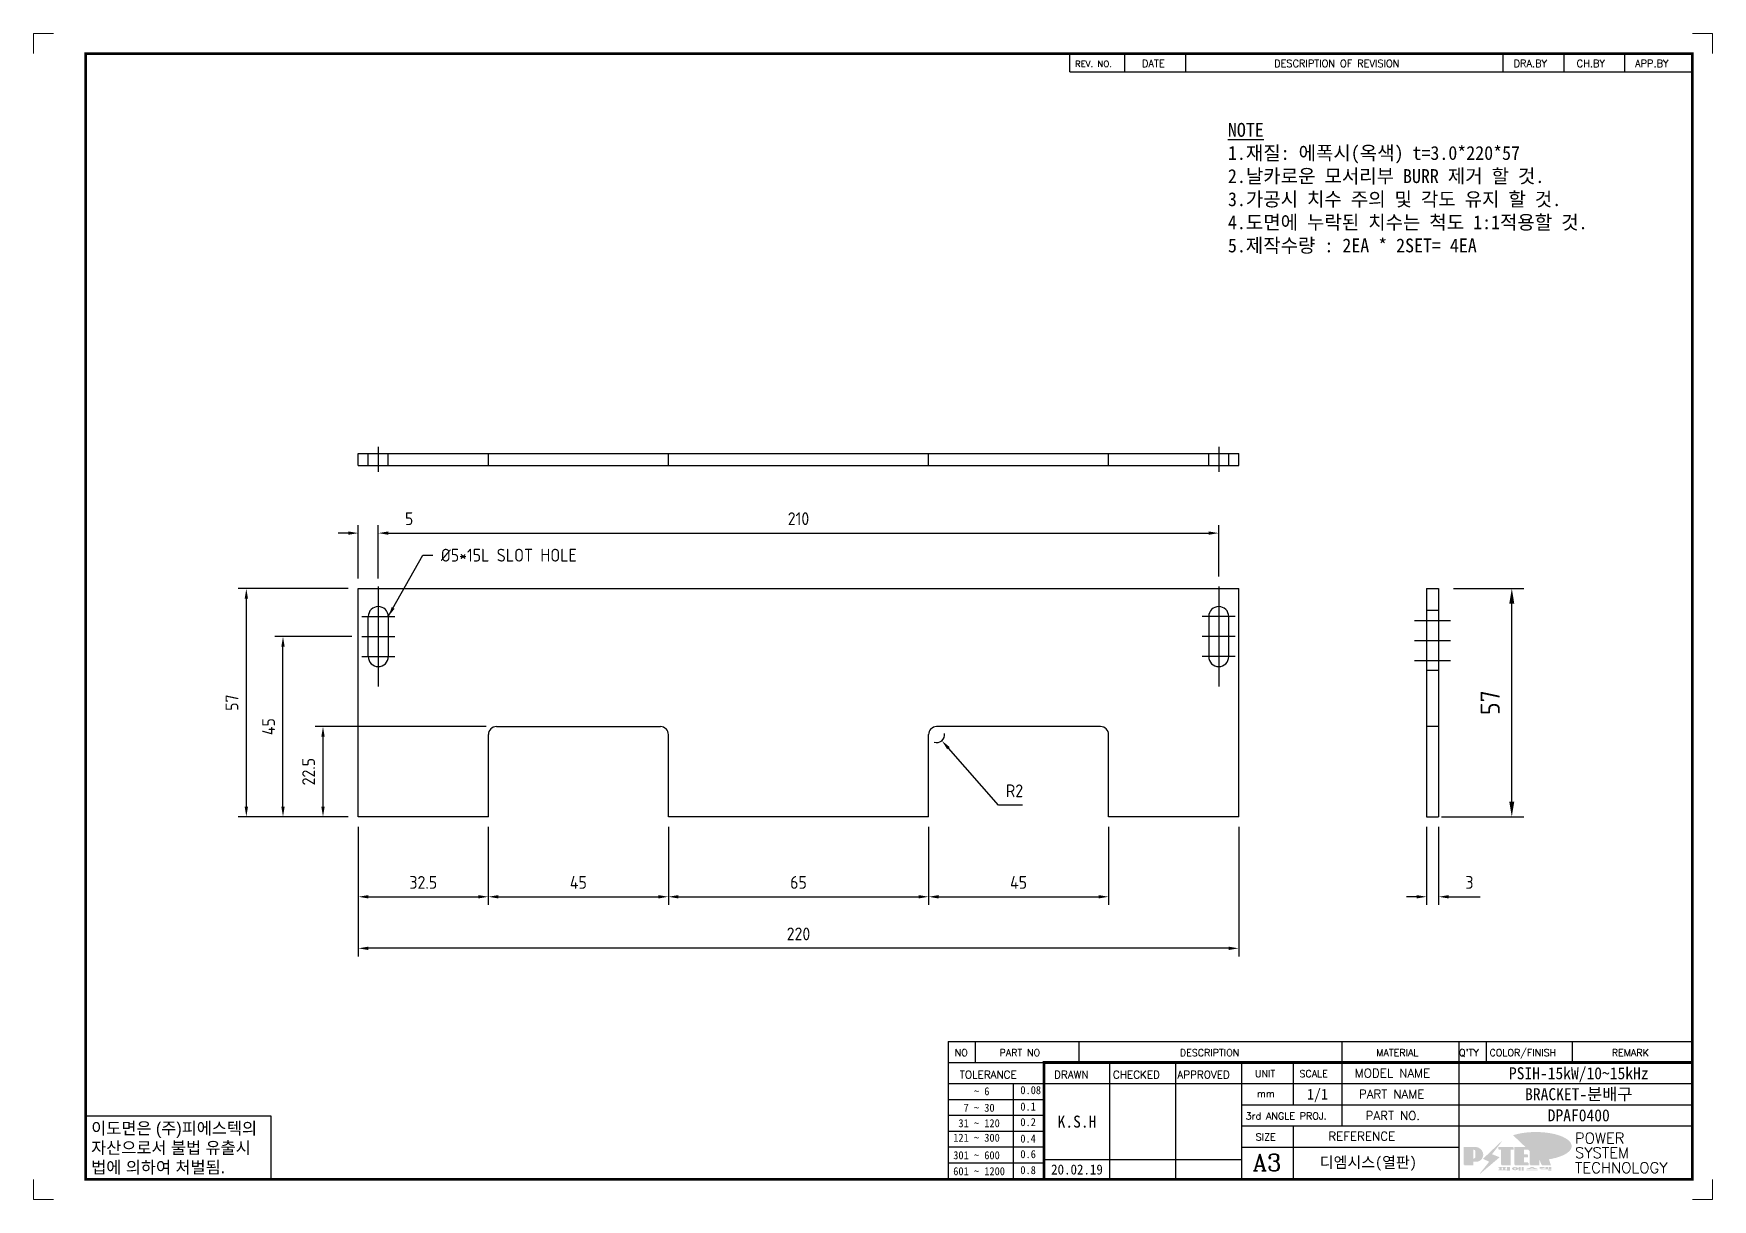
# Model space of a CAD drawing. Header units: millimetres. Extents: x 24815 to 37207, y -9299 to 5469.
# Drawn here: x 32524.7 to 32944.2, y -1538.2 to -1246.9 of the extents above; entities that cross this region are included whole.
import ezdxf
from ezdxf.enums import TextEntityAlignment as Align

# ---------------------------------------------------------------- set-up
doc = ezdxf.new("R2010")
doc.units = ezdxf.units.MM
for name, pattern in [('CENTER', [50.8, 31.75, -6.35, 6.35, -6.35]), ('HIDDEN', [9.525, 6.35, -3.175]), ('HIDDEN2', [4.7625, 3.175, -1.5875])]:
    doc.linetypes.add(name, pattern=pattern)
for name, color, linetype in [('CENTER', 1, 'CENTER'), ('FORMAT-1', 7, 'Continuous'), ('H', 2, 'HIDDEN'), ('HIDDEN', 2, 'HIDDEN'), ('line', 3, 'Continuous')]:
    doc.layers.add(name, color=color, linetype=linetype)
doc.styles.add('h1', font='')
doc.styles.add('HAN', font='')
doc.styles.add('RC', font='ROMANC.SHX')
doc.styles.add('ROMANT', font='romant')
doc.styles.get("Standard").update_dxf_attribs({"font": 'ISOCP.SHX', "bigfont": 'WHGTXT.SHX'})
doc.styles.get('h1').set_extended_font_data('New Gulim')
doc.styles.get('HAN').set_extended_font_data('GulimChe')
doc.dimstyles.new('PS-1', dxfattribs={"dimtxt": 3.2, "dimasz": 2.5, "dimexe": 2, "dimexo": 2.5, "dimgap": 2, "dimtad": 1, "dimtoh": 1, "dimrnd": 0.05, "dimzin": 12, "dimdsep": 46, "dimtxsty": 'Standard', "dimcen": 0, "dimclrt": 2, "dimazin": 3, "dimtfac": 1, "dimtofl": 0, "dimtmove": 0, "dimatfit": 3, "dimfxl": 0, "dimtolj": 1, "dimtzin": 0, "dimarcsym": 0})
doc.dimstyles.new('PS-1.5', dxfattribs={"dimscale": 1.5, "dimtxt": 3.2, "dimasz": 2.5, "dimexe": 2, "dimexo": 2.5, "dimgap": 2, "dimtad": 1, "dimtoh": 1, "dimrnd": 0.05, "dimzin": 12, "dimdsep": 46, "dimtxsty": 'Standard', "dimcen": 0, "dimclrt": 2, "dimazin": 3, "dimtfac": 1, "dimtofl": 0, "dimtmove": 0, "dimatfit": 3, "dimfxl": 0, "dimtolj": 1, "dimtzin": 0, "dimarcsym": 0})

# ---------------------------------------------------------------- blocks, each defined once
blk = doc.blocks.new('A$C19447B5D')
at = {"color": 4}
for p, q in [((-215, 12, -0.03), (5, 12, -0.03)), ((-215, -45, -0.03), (-215, 12, -0.03)), ((5, -45, -0.03), (5, 12, -0.03)), ((-212.5, -5, -0.03), (-212.5, 5, -0.03)), ((-207.5, 5, -0.03), (-207.5, -5, -0.03)), ((-2.5, 5, -0.03), (-2.5, -5, -0.03)), ((2.5, -5, -0.03), (2.5, 5, -0.03)), ((-182.5, -45), (-182.5, -24.5)), ((-180.5, -22.5), (-139.5, -22.5)), ((-137.5, -45), (-137.5, -24.5)), ((-72.5, -45), (-72.5, -24.5)), ((-29.5, -22.5), (-70.5, -22.5)), ((-27.5, -45), (-27.5, -24.5)), ((-182.5, -45), (-215, -45)), ((-72.5, -45), (-137.5, -45)), ((5, -45), (-27.5, -45))]:
    blk.add_line(p, q, dxfattribs=at)
for centre, radius, start, end in [((-210, 5, -0.03), 2.5, 0, 180), ((0, 5, -0.03), 2.5, 0, 180), ((-210, -5, -0.03), 2.5, 180, 0), ((0, -5, -0.03), 2.5, 180, 0), ((-180.5, -24.5), 2, 90, 180), ((-139.5, -24.5), 2, 0, 90), ((-70.5, -24.5), 2, 90, 180), ((-29.5, -24.5), 2, 0, 90)]:
    blk.add_arc(centre, radius, start, end, dxfattribs=at)
at = {"layer": 'CENTER', "linetype": 'CENTER', "ltscale": 3}
for p, q in [((-210, 12.5, -0.03), (-210, -12.5, -0.03)), ((0, 12.5, -0.03), (0, -12.5, -0.03)), ((-214.1, 5, -0.03), (-205.9, 5, -0.03)), ((4.1, 5, -0.03), (-4.1, 5, -0.03)), ((-214.1, 0, -0.03), (-205.9, 0, -0.03)), ((4.1, 0, -0.03), (-4.1, 0, -0.03)), ((-214.1, -5, -0.03), (-205.9, -5, -0.03)), ((4.1, -5, -0.03), (-4.1, -5, -0.03))]:
    blk.add_line(p, q, dxfattribs=at)
blk = doc.blocks.new('t3')
for p, q in [((0, 15.88), (46.25, 15.88)), ((0, 15.88), (0, 0)), ((46.25, 15.88), (46.25, 0)), ((0, 0), (46.25, 0))]:
    blk.add_line(p, q)
at = {"color": 1, "style": 'h1'}
for s, p in [('이도면은 (주)피에스텍의', (1.4, 11.29)), ('자산으로서 불법 유출시', (1.4, 6.41)), ('법에 의하여 처벌됨.', (1.4, 1.52))]:
    blk.add_text(s, height=3, dxfattribs=at).set_placement(p)
blk = doc.blocks.new('new LOGO')
at = {"layer": 'line'}
h = blk.add_hatch(color=1, dxfattribs=at)
h.paths.add_polyline_path([(41.5, 16.4), (54.3, 16.4, 1), (54.3, 82.9), (0, 82.9), (0, -0.1), (41.5, -0.1)])
h.paths.add_polyline_path([(41.5, 27.9), (41.5, 71.9), (43.6, 71.9, -0.414214), (54.6, 60.9), (54.6, 38.9, -0.414214), (43.6, 27.9)], flags=16)
h.paths.add_polyline_path([(214.7, 71.9), (227.5, 71.9), (227.5, 82.9), (159.7, 82.9), (159.7, 71.9), (172.5, 71.9), (172.5, -0.1), (214.7, -0.1)])
h.paths.add_polyline_path([(276, 37.4), (294.8, 37.4), (294.8, 49.1), (276, 49.1), (276, 71.9), (294.8, 71.9), (294.8, 82.9), (234.5, 82.9), (234.5, -0.1), (297, -0.1), (297, 10.9), (276, 10.9)])
h.paths.add_polyline_path([(347.2, 35.2), (359.7, -0.1), (400.5, -0.1), (379.6, 66.8), (399.7, 82.9), (380.6, 82.9), (347.2, 61.6), (347.2, 82.9), (305.5, 82.9), (305.5, -0.1), (347.2, -0.1)])
h = blk.add_hatch(color=250, dxfattribs=at)
h.paths.add_polyline_path([(44.5, 69.4), (46.6, 69.4, -0.129793), (52, 68, 0.221832), (43.6, 71.9), (41.5, 71.9), (41.5, 27.9), (43.6, 27.9, 0.02048), (44.5, 28)], flags=17)
h.paths.add_polyline_path([(44.5, 13.9), (57.3, 13.9, 0.72362), (77.1, 73.9, -0.679777), (54.3, 16.4), (41.5, 16.4), (41.5, -0.1), (3, -0.1), (3, -2.6), (44.5, -2.6)])
h.paths.add_polyline_path([(117.9, 14.2), (71.5, -44.4), (77.1, -39.6), (120.8, 15.6), (92, 28.9), (173.3, 106), (177.5, 111.4), (89.1, 27.6)])
h.paths.add_polyline_path([(162.7, 71.9), (162.7, 69.4), (172.5, 69.4), (172.5, 71.9)], flags=17)
h.paths.add_polyline_path([(217.7, 69.4), (230.5, 69.4), (230.5, 80.4), (227.5, 80.4), (227.5, 71.9), (214.7, 71.9), (214.7, -0.1), (175.5, -0.1), (175.5, -2.6), (217.7, -2.6)])
h.paths.add_polyline_path([(297.8, 46.6), (294.8, 46.6), (294.8, 37.4), (276, 37.4), (276, 10.9), (279, 10.9), (279, 34.9), (297.8, 34.9)])
h.paths.add_polyline_path([(300, 8.4), (297, 8.4), (297, -0.1), (237.5, -0.1), (237.5, -2.6), (300, -2.6)])
h.paths.add_polyline_path([(297.8, 80.4), (294.8, 80.4), (294.8, 71.9), (276, 71.9), (276, 49.1), (279, 49.1), (279, 69.4), (297.8, 69.4)])
h.paths.add_polyline_path([(350.2, 80.4), (347.2, 80.4), (347.2, 61.6), (350.2, 63.5)])
h.paths.add_polyline_path([(350.2, 26.7), (347.2, 35.2), (347.2, -0.1), (308.5, -0.1), (308.5, -2.6), (350.2, -2.6)])
h.paths.add_polyline_path([(402.7, 80.4), (396.5, 80.4), (379.6, 66.8), (400.5, -0.1), (361.8, -0.1), (362.7, -2.6), (403.5, -2.6), (382.6, 64.3)])
blk.add_hatch(color=5, dxfattribs=at).paths.add_polyline_path([(166.3, 35), (131, 49), (180.4, 112.7), (92, 28.9), (120.8, 15.6), (74.4, -43)])
h = blk.add_hatch(color=253, dxfattribs=at)
edge = h.paths.add_edge_path()
edge.add_ellipse((333.9, 86.4), major_axis=(-165.9, 0), ratio=0.39426, start_angle=111.51268, end_angle=334.46902)
edge.add_ellipse((314.1, 81.2), major_axis=(-153.7, 0), ratio=0.40699, start_angle=121.30662, end_angle=327.74369, ccw=False)
edge.add_line((394, 27.8), (394.7, 25.6))
h = blk.add_hatch(color=250, dxfattribs=at)
edge = h.paths.add_edge_path()
edge.add_ellipse((237.8, -17.6), major_axis=(-14.3, 0), ratio=0.526336, start_angle=192.2456, end_angle=269.07481)
edge.add_line((238.1, -10.1), (237.6, -10.1))
edge.add_ellipse((237.8, -17.6), major_axis=(-14.3, 0), ratio=0.526336, start_angle=270.92519, end_angle=449.07481)
edge.add_line((237.6, -25.1), (238.1, -25.1))
edge.add_ellipse((237.8, -17.6), major_axis=(-14.3, 0), ratio=0.526336, start_angle=450.92519, end_angle=527.7544)
edge.add_line((251.7, -19.2), (254.1, -19.2))
edge.add_line((254.1, -19.2), (254.1, -27.1))
edge.add_line((254.1, -27.1), (263.1, -27.1))
edge.add_line((263.1, -27.1), (263.1, -10.1))
edge.add_line((263.1, -10.1), (254.1, -10.1))
edge.add_line((254.1, -10.1), (254.1, -16))
edge.add_line((254.1, -16), (251.7, -16))
h.paths.add_polyline_path([(241, -16.4), (241, -18.7, -1), (234.4, -18.7), (234.4, -16.4, -1)], flags=16)
h.paths.add_polyline_path([(278.2, -10.1), (268.1, -10.1), (268.1, -27.1), (278.2, -27.1)])
h.paths.add_polyline_path([(310.3, -10.1), (310.3, -11.1, -0.157169), (289.3, -17.5), (294, -19.9, 0.128407), (316.3, -15.9, 0.128407), (338.6, -19.9), (343.3, -17.5, -0.157169), (322.2, -11.1), (322.2, -10.1)])
h.paths.add_polyline_path([(342.1, -25.1), (342.1, -22.3), (290.4, -22.3), (290.4, -25.1)])
h.paths.add_polyline_path([(352, -10.1), (352, -16.2, 0.414214), (354, -18.2), (378.7, -18.2), (378.7, -19.6), (390.2, -19.6), (390.2, -10.1), (378.7, -10.1), (378.7, -13.6), (374.7, -13.6), (374.7, -15.1), (378.7, -15.1), (378.7, -16.2), (364.7, -16.2), (364.7, -15.1), (371.2, -15.1), (371.2, -13.6), (364.7, -13.6), (364.7, -12.6), (374.7, -12.6), (374.7, -10.1)])
h.paths.add_polyline_path([(393.8, -10.1), (393.8, -19.6), (405, -19.6), (405, -10.1)])
h.paths.add_polyline_path([(405, -27.1), (405, -20.9), (356.8, -20.9), (356.8, -23), (391.8, -23), (391.8, -27.1)])
h.paths.add_polyline_path([(200.4, -10.1), (200.4, -22.3), (193.2, -22.3), (193.2, -12.6), (196.6, -12.6), (196.6, -10.1), (161, -10.1), (161, -12.6), (164.5, -12.6), (164.5, -22.3), (161, -22.3), (161, -25.1), (200.4, -25.1), (200.4, -27.1), (213.9, -27.1), (213.9, -10.1)])
h.paths.add_polyline_path([(182, -12.6), (175.6, -12.6), (175.6, -22.3), (182, -22.3)], flags=17)
blk = doc.blocks.new('format-3')
at = {"color": 3, "lineweight": 9}
for p, q in [((0, 286.3), (0, 291.3)), ((5, 291.3), (0, 291.3)), ((414.5, 291.3), (419.5, 291.3)), ((419.5, 286.3), (419.5, 291.3)), ((0, 5), (0, 0)), ((419.5, 5), (419.5, 0)), ((5, 0), (0, 0)), ((414.5, 0), (419.5, 0))]:
    blk.add_line(p, q, dxfattribs=at)
at = {"color": 180}
for p, q in [((258.97, 281.75), (258.97, 286.3)), ((272.71, 281.75), (272.71, 286.3)), ((287.94, 281.75), (287.94, 286.3)), ((367.22, 281.75), (367.22, 286.3)), ((382.45, 281.75), (382.45, 286.3)), ((397.61, 281.75), (397.61, 286.3)), ((258.97, 281.75), (414.5, 281.75)), ((228.5, 39.49), (228.5, 5)), ((228.5, 39.49), (414.5, 39.49)), ((235.29, 39.49), (235.29, 34.21)), ((261.24, 34.21), (261.24, 39.49)), ((326.9, 39.49), (326.9, 34.21)), ((356.11, 39.49), (356.11, 34.21)), ((362.93, 39.49), (362.93, 34.21)), ((384.48, 39.49), (384.48, 34.21)), ((228.5, 34.21), (252.48, 34.21)), ((268.96, 5), (268.96, 34.21)), ((285.45, 5), (285.45, 34.21)), ((301.94, 5), (301.94, 34.21)), ((314.72, 34.21), (314.72, 23.65)), ((326.9, 34.21), (326.9, 18.37)), ((356.11, 34.21), (356.11, 5)), ((228.5, 28.93), (252.48, 28.93)), ((244.89, 5.23), (244.89, 28.93)), ((252.48, 28.93), (414.5, 28.93)), ((228.5, 24.98), (252.48, 24.98)), ((228.5, 21.03), (252.48, 21.03)), ((301.94, 23.65), (414.5, 23.65)), ((228.5, 17.08), (252.48, 17.08)), ((301.94, 18.37), (414.5, 18.37)), ((314.72, 18.37), (314.72, 5)), ((228.5, 13.13), (252.48, 13.13)), ((301.94, 13.09), (356.11, 13.09)), ((228.5, 9.18), (252.48, 9.18)), ((252.48, 9.95), (301.94, 9.95))]:
    blk.add_line(p, q, dxfattribs=at)
at = {"const_width": 0.7}
blk.add_lwpolyline([(252.48, 5), (252.48, 34.21), (414.5, 34.21)], dxfattribs=at)
at = {"layer": 'FORMAT-1', "const_width": 0.7}
blk.add_lwpolyline([(13, 5), (13, 286.3), (414.5, 286.3), (414.5, 5)], close=True, dxfattribs=at)
blk.add_blockref('t3', (13, 5))
at = {"xscale": 0.05400000000000027, "yscale": 0.05400000000000027, "zscale": 0.05400000000000027}
blk.add_blockref('new LOGO', (357.35, 8.65), dxfattribs=at)
at = {"color": 2}
for s, height, style, p in [('REV. NO.', 1.56, 'RC', (260.23, 282.95)), ('DATE', 1.788, 'RC', (276.95, 282.94)), ('DESCRIPTION OF REVISION', 1.7875, 'RC', (309.98, 282.94)), ('DRA.BY', 1.788, 'RC', (369.83, 282.94)), ('CH.BY', 1.788, 'RC', (385.59, 282.94)), ('APP.BY', 1.788, 'RC', (400.18, 282.94)), ('COLOR/FINISH', 1.7424, 'RC', (363.8, 35.83)), ('NO', 1.742, 'RC', (230.16, 35.83)), ('PART NO', 1.742, 'RC', (241.36, 35.83)), ('DESCRIPTION', 1.7424, 'RC', (286.43, 35.83)), ('MATERIAL', 1.742, 'RC', (335.52, 35.83)), ("Q'TY", 1.742, 'RC', (356.17, 35.83)), ('REMARK', 1.742, 'RC', (394.37, 35.83)), (' TOLERANCE', 1.9, 'RC', (230.11, 30.22)), ('DRAWN', 1.9, 'RC', (255, 30.22)), ('CHECKED', 1.9, 'RC', (269.71, 30.22)), ('APPROVED', 1.9, 'RC', (285.8, 30.22)), ('UNIT', 1.742, 'RC', (305.19, 30.55)), ('SCALE', 1.742, 'RC', (316.32, 30.55)), ('MODEL NAME', 2.178, 'RC', (330.12, 30.46)), ('    ~ 6', 2, 'HAN', (229.8, 26.03)), ('0.08', 2, 'HAN', (246.57, 26.31)), ('mm', 1.742, 'RC', (305.67, 25.56)), ('PART NAME', 2.178, 'RC', (331.17, 25.24)), ('  7 ~ 30', 2, 'HAN', (229.8, 21.91)), ('0.1', 2, 'HAN', (246.57, 22.2)), ('3rd ANGLE PROJ.', 1.7424, 'RC', (302.87, 19.97)), ('PART NO.', 2.178, 'RC', (332.84, 19.85)), (' 31 ~ 120', 2, 'HAN', (229.8, 18.04)), ('0.2', 2, 'HAN', (246.57, 18.32)), ('REFERENCE', 2.178, 'RC', (323.52, 14.69)), ('121 ~ 300', 2, 'HAN', (229.8, 14.42)), ('0.4', 2, 'HAN', (246.57, 14.2)), ('SIZE', 1.742, 'RC', (305.39, 14.71)), ('301 ~ 600', 2, 'HAN', (229.8, 10.04)), ('0.6', 2, 'HAN', (246.57, 10.32)), ('601 ~ 1200', 2, 'HAN', (229.8, 6.05)), ('0.8', 2, 'HAN', (246.57, 6.33))]:
    blk.add_text(s, height=height, dxfattribs=dict(at, style=style)).set_placement(p)
at = {"style": 'ROMANT'}
for s, p in [('POWER', (385.15, 13.96)), ('SYSTEM', (385.15, 10.31)), ('TECHNOLOGY', (385.15, 6.56))]:
    blk.add_text(s, height=2.7, dxfattribs=at).set_placement(p)
at = {"color": 2, "lineweight": 25, "style": 'RC'}
blk.add_text('A3', height=4.182, dxfattribs=at).set_placement((304.61, 7.14))
at = {"style": 'HAN'}
for tag, height, p in [('MODEL-NAME', 3, (386.1, 31.53)), ('SCALE', 2.7, (320.81, 26.29)), ('PART-NAME', 3, (386.1, 26.29)), ('CH-BY', 3, (277.21, 19.44)), ('PART-NO', 3, (386.1, 21.01)), ('DRA-BY', 3, (260.72, 19.44)), ('APP-BY', 3, (293.7, 19.44)), ('DRA-DATE', 2.5, (260.72, 7.47)), ('CH-DATE', 2.5, (277.21, 7.47)), ('APP-DATE', 2.5, (293.7, 7.47)), ('관련업체', 3, (333.52, 9.26))]:
    blk.add_attdef(tag, text='', height=height, dxfattribs=at).set_placement(p, align=Align.MIDDLE_CENTER)
blk = doc.blocks.new('*D533')
at = {"color": 0, "lineweight": -2}
for p, q in [((32879.52, -1385.54), (32897.06, -1385.54)), ((32894.06, -1438.79), (32894.06, -1389.29)), ((32876.52, -1442.54), (32897.06, -1442.54))]:
    blk.add_line(p, q, dxfattribs=at)
at = {"color": 0}
for points in [[(32893.43, -1389.29), (32894.68, -1389.29), (32894.06, -1385.54)], [(32893.43, -1438.79), (32894.68, -1438.79), (32894.06, -1442.54)]]:
    blk.add_solid(points, dxfattribs=at)
at = {"layer": 'Defpoints', "color": 0}
for p in [(32875.77, -1385.54, -0.03), (32894.06, -1385.54), (32872.77, -1442.54, -0.05)]:
    blk.add_point(p, dxfattribs=at)
at = {"color": 2, "insert": (32888.66, -1414.04), "char_height": 4.8, "attachment_point": 5, "rotation": 90}
blk.add_mtext('\\A1;57', dxfattribs=at)
blk = doc.blocks.new('*D534')
at = {"color": 0, "lineweight": -2}
for p, q in [((32605.82, -1445.04), (32605.82, -1464.55)), ((32638.32, -1445.04), (32638.32, -1464.55)), ((32608.32, -1462.55), (32635.82, -1462.55))]:
    blk.add_line(p, q, dxfattribs=at)
at = {"color": 0}
for points in [[(32608.32, -1462.13), (32608.32, -1462.97), (32605.82, -1462.55)], [(32635.82, -1462.13), (32635.82, -1462.97), (32638.32, -1462.55)]]:
    blk.add_solid(points, dxfattribs=at)
at = {"layer": 'Defpoints', "color": 0}
for p in [(32605.82, -1442.54), (32638.32, -1442.54), (32638.32, -1462.55)]:
    blk.add_point(p, dxfattribs=at)
at = {"color": 2, "insert": (32622.07, -1458.95), "char_height": 3.2, "attachment_point": 5}
blk.add_mtext('\\A1;32.5', dxfattribs=at)
blk = doc.blocks.new('*D535')
at = {"color": 0, "lineweight": -2}
for p, q in [((32638.32, -1445.04), (32638.32, -1464.55)), ((32683.32, -1445.04), (32683.32, -1464.55)), ((32640.82, -1462.55), (32680.82, -1462.55))]:
    blk.add_line(p, q, dxfattribs=at)
at = {"color": 0}
for points in [[(32640.82, -1462.13), (32640.82, -1462.97), (32638.32, -1462.55)], [(32680.82, -1462.13), (32680.82, -1462.97), (32683.32, -1462.55)]]:
    blk.add_solid(points, dxfattribs=at)
at = {"layer": 'Defpoints', "color": 0}
for p in [(32638.32, -1442.54), (32683.32, -1442.54), (32683.32, -1462.55)]:
    blk.add_point(p, dxfattribs=at)
at = {"color": 2, "insert": (32660.82, -1458.95), "char_height": 3.2, "attachment_point": 5}
blk.add_mtext('\\A1;45', dxfattribs=at)
blk = doc.blocks.new('*D536')
at = {"color": 0, "lineweight": -2}
for p, q in [((32683.32, -1445.04), (32683.32, -1464.55)), ((32748.32, -1445.04), (32748.32, -1464.55)), ((32685.82, -1462.55), (32745.82, -1462.55))]:
    blk.add_line(p, q, dxfattribs=at)
at = {"color": 0}
for points in [[(32685.82, -1462.13), (32685.82, -1462.97), (32683.32, -1462.55)], [(32745.82, -1462.13), (32745.82, -1462.97), (32748.32, -1462.55)]]:
    blk.add_solid(points, dxfattribs=at)
at = {"layer": 'Defpoints', "color": 0}
for p in [(32683.32, -1442.54), (32748.32, -1442.54), (32748.32, -1462.55)]:
    blk.add_point(p, dxfattribs=at)
at = {"color": 2, "insert": (32715.82, -1458.95), "char_height": 3.2, "attachment_point": 5}
blk.add_mtext('\\A1;65', dxfattribs=at)
blk = doc.blocks.new('*D537')
at = {"color": 0, "lineweight": -2}
for p, q in [((32748.32, -1445.04), (32748.32, -1464.55)), ((32793.32, -1445.04), (32793.32, -1464.55)), ((32750.82, -1462.55), (32790.82, -1462.55))]:
    blk.add_line(p, q, dxfattribs=at)
at = {"color": 0}
for points in [[(32750.82, -1462.13), (32750.82, -1462.97), (32748.32, -1462.55)], [(32790.82, -1462.13), (32790.82, -1462.97), (32793.32, -1462.55)]]:
    blk.add_solid(points, dxfattribs=at)
at = {"layer": 'Defpoints', "color": 0}
for p in [(32748.32, -1442.54), (32793.32, -1442.54), (32793.32, -1462.55)]:
    blk.add_point(p, dxfattribs=at)
at = {"color": 2, "insert": (32770.82, -1458.95), "char_height": 3.2, "attachment_point": 5}
blk.add_mtext('\\A1;45', dxfattribs=at)
blk = doc.blocks.new('*D538')
at = {"color": 0, "lineweight": -2}
for p, q in [((32765.78, -1439.67), (32753.29, -1425.42)), ((32771.81, -1439.67), (32765.78, -1439.67))]:
    blk.add_line(p, q, dxfattribs=at)
blk.add_arc((32750.32, -1422.04), 2, 251.6197, 8.5315, dxfattribs=at)
at = {"color": 0}
blk.add_solid([(32753.6, -1425.15), (32752.98, -1425.7), (32751.64, -1423.54)], dxfattribs=at)
at = {"layer": 'Defpoints', "color": 0}
for p in [(32750.32, -1422.04), (32751.64, -1423.54)]:
    blk.add_point(p, dxfattribs=at)
at = {"color": 2, "insert": (32769.79, -1436.07), "char_height": 3.2, "attachment_point": 5}
blk.add_mtext('\\A1;R2', dxfattribs=at)
blk = doc.blocks.new('*D539')
at = {"color": 0, "lineweight": -2}
for p, q in [((32637.82, -1420.04), (32595.01, -1420.04)), ((32597.01, -1440.04), (32597.01, -1422.54)), ((32603.32, -1442.54), (32595.01, -1442.54))]:
    blk.add_line(p, q, dxfattribs=at)
at = {"color": 0}
for points in [[(32596.6, -1422.54), (32597.43, -1422.54), (32597.01, -1420.04)], [(32596.6, -1440.04), (32597.43, -1440.04), (32597.01, -1442.54)]]:
    blk.add_solid(points, dxfattribs=at)
at = {"layer": 'Defpoints', "color": 0}
for p in [(32597.01, -1420.04), (32640.32, -1420.04), (32605.82, -1442.54, -0.03)]:
    blk.add_point(p, dxfattribs=at)
at = {"color": 2, "insert": (32593.41, -1431.29), "char_height": 3.2, "attachment_point": 5, "rotation": 90}
blk.add_mtext('\\A1;22.5', dxfattribs=at)
blk = doc.blocks.new('*D540')
at = {"color": 0, "lineweight": -2}
for p, q in [((32604.22, -1397.54), (32585.01, -1397.54)), ((32587.01, -1440.04), (32587.01, -1400.04)), ((32603.32, -1442.54), (32585.01, -1442.54))]:
    blk.add_line(p, q, dxfattribs=at)
at = {"color": 0}
for points in [[(32586.6, -1400.04), (32587.43, -1400.04), (32587.01, -1397.54)], [(32586.6, -1440.04), (32587.43, -1440.04), (32587.01, -1442.54)]]:
    blk.add_solid(points, dxfattribs=at)
at = {"layer": 'Defpoints', "color": 0}
for p in [(32587.01, -1397.54), (32606.72, -1397.54), (32605.82, -1442.54)]:
    blk.add_point(p, dxfattribs=at)
at = {"color": 2, "insert": (32583.41, -1420.04), "char_height": 3.2, "attachment_point": 5, "rotation": 90}
blk.add_mtext('\\A1;45', dxfattribs=at)
blk = doc.blocks.new('*D541')
at = {"color": 0, "lineweight": -2}
for p, q in [((32603.32, -1385.54), (32575.85, -1385.54)), ((32577.85, -1388.04), (32577.85, -1440.04)), ((32603.32, -1442.54), (32575.85, -1442.54))]:
    blk.add_line(p, q, dxfattribs=at)
at = {"color": 0}
for points in [[(32577.44, -1388.04), (32578.27, -1388.04), (32577.85, -1385.54)], [(32577.44, -1440.04), (32578.27, -1440.04), (32577.85, -1442.54)]]:
    blk.add_solid(points, dxfattribs=at)
at = {"layer": 'Defpoints', "color": 0}
for p in [(32605.82, -1385.54, -0.03), (32577.85, -1442.54), (32605.82, -1442.54, -0.03)]:
    blk.add_point(p, dxfattribs=at)
at = {"color": 2, "insert": (32574.25, -1414.04), "char_height": 3.2, "attachment_point": 5, "rotation": 90}
blk.add_mtext('\\A1;57', dxfattribs=at)
blk = doc.blocks.new('*D542')
at = {"color": 0, "lineweight": -2}
for p, q in [((32872.77, -1445.04), (32872.77, -1464.55)), ((32875.77, -1445.04), (32875.77, -1464.55)), ((32870.27, -1462.55), (32867.77, -1462.55)), ((32878.27, -1462.55), (32886.19, -1462.55))]:
    blk.add_line(p, q, dxfattribs=at)
at = {"color": 0}
for points in [[(32870.27, -1462.13), (32870.27, -1462.97), (32872.77, -1462.55)], [(32878.27, -1462.13), (32878.27, -1462.97), (32875.77, -1462.55)]]:
    blk.add_solid(points, dxfattribs=at)
at = {"layer": 'Defpoints', "color": 0}
for p in [(32872.77, -1442.54), (32875.77, -1442.54), (32875.77, -1462.55)]:
    blk.add_point(p, dxfattribs=at)
at = {"color": 2, "insert": (32883.48, -1458.95), "char_height": 3.2, "attachment_point": 5}
blk.add_mtext('\\A1;3', dxfattribs=at)
blk = doc.blocks.new('*D543')
at = {"color": 0, "lineweight": -2}
for p, q in [((32605.82, -1445.04), (32605.82, -1477.43)), ((32825.82, -1445.04), (32825.82, -1477.43)), ((32823.32, -1475.43), (32608.32, -1475.43))]:
    blk.add_line(p, q, dxfattribs=at)
at = {"color": 0}
for points in [[(32608.32, -1475.02), (32608.32, -1475.85), (32605.82, -1475.43)], [(32823.32, -1475.02), (32823.32, -1475.85), (32825.82, -1475.43)]]:
    blk.add_solid(points, dxfattribs=at)
at = {"layer": 'Defpoints', "color": 0}
for p in [(32605.82, -1442.54), (32825.82, -1442.54), (32605.82, -1475.43)]:
    blk.add_point(p, dxfattribs=at)
at = {"color": 2, "insert": (32715.82, -1471.83), "char_height": 3.2, "attachment_point": 5}
blk.add_mtext('\\A1;220', dxfattribs=at)
blk = doc.blocks.new('*D544')
at = {"color": 0, "lineweight": -2}
for p, q in [((32603.32, -1371.68), (32600.82, -1371.68)), ((32605.82, -1383.04), (32605.82, -1369.68)), ((32610.82, -1383.04), (32610.82, -1369.68)), ((32613.32, -1371.68), (32621.23, -1371.68))]:
    blk.add_line(p, q, dxfattribs=at)
at = {"color": 0}
for points in [[(32603.32, -1371.27), (32603.32, -1372.1), (32605.82, -1371.68)], [(32613.32, -1371.27), (32613.32, -1372.1), (32610.82, -1371.68)]]:
    blk.add_solid(points, dxfattribs=at)
at = {"layer": 'Defpoints', "color": 0}
for p in [(32610.82, -1371.68), (32605.82, -1385.54), (32610.82, -1385.54)]:
    blk.add_point(p, dxfattribs=at)
at = {"color": 2, "insert": (32618.53, -1368.08), "char_height": 3.2, "attachment_point": 5}
blk.add_mtext('\\A1;5', dxfattribs=at)
blk = doc.blocks.new('*D545')
at = {"color": 0, "lineweight": -2}
for p, q in [((32610.82, -1383.04), (32610.82, -1369.68)), ((32613.32, -1371.68), (32818.32, -1371.68)), ((32820.82, -1382.54), (32820.82, -1369.68))]:
    blk.add_line(p, q, dxfattribs=at)
at = {"color": 0}
for points in [[(32613.32, -1371.27), (32613.32, -1372.1), (32610.82, -1371.68)], [(32818.32, -1371.27), (32818.32, -1372.1), (32820.82, -1371.68)]]:
    blk.add_solid(points, dxfattribs=at)
at = {"layer": 'Defpoints', "color": 0}
for p in [(32820.82, -1371.68), (32610.82, -1385.54), (32820.82, -1385.04)]:
    blk.add_point(p, dxfattribs=at)
at = {"color": 2, "insert": (32715.82, -1368.08), "char_height": 3.2, "attachment_point": 5}
blk.add_mtext('\\A1;210', dxfattribs=at)

msp = doc.modelspace()

# ---------------------------------------------------------------- linework, layer by layer
at = {"color": 4}
for p, q in [((32605.822, -1354.752), (32605.822, -1351.752)), ((32605.822, -1351.752, 0.025), (32825.822, -1351.752, 0.025)), ((32605.822, -1354.752, 0.025), (32825.822, -1354.752, 0.025)), ((32825.822, -1354.752), (32825.822, -1351.752)), ((32872.774, -1385.541), (32875.774, -1385.541)), ((32872.774, -1385.541), (32872.774, -1442.54, -0.025)), ((32875.774, -1385.541), (32875.774, -1442.54, -0.025)), ((32872.774, -1442.54), (32875.774, -1442.54))]:
    msp.add_line(p, q, dxfattribs=at)
at = {"color": 2, "linetype": 'HIDDEN2'}
for p, q in [((32875.774, -1391.041, 0.025), (32872.774, -1391.041, 0.025)), ((32875.774, -1406.041, 0.025), (32872.774, -1406.041, 0.025))]:
    msp.add_line(p, q, dxfattribs=at)
at = {"layer": 'CENTER', "linetype": 'CENTER', "ltscale": 3}
for p, q in [((32610.822, -1350.15, 0.025), (32610.822, -1356.353, 0.025)), ((32820.822, -1350.15, 0.025), (32820.822, -1356.353, 0.025)), ((32869.774, -1393.541), (32878.774, -1393.541)), ((32869.774, -1398.541), (32878.774, -1398.541)), ((32869.774, -1403.541), (32878.774, -1403.541))]:
    msp.add_line(p, q, dxfattribs=at)
at = {"layer": 'H', "ltscale": 3}
for p, q in [((32608.322, -1354.752, 0.025), (32608.322, -1351.752, 0.025)), ((32613.322, -1354.752, 0.025), (32613.322, -1351.752, 0.025)), ((32638.322, -1354.752, 0.051), (32638.322, -1351.752, 0.051)), ((32683.322, -1354.752, 0.051), (32683.322, -1351.752, 0.051)), ((32748.322, -1354.752, 0.051), (32748.322, -1351.752, 0.051)), ((32793.322, -1354.752, 0.051), (32793.322, -1351.752, 0.051)), ((32818.322, -1354.752, 0.025), (32818.322, -1351.752, 0.025)), ((32823.322, -1354.752, 0.025), (32823.322, -1351.752, 0.025))]:
    msp.add_line(p, q, dxfattribs=at)
at = {"layer": 'HIDDEN', "ltscale": 10}
msp.add_line((32875.774, -1420.04, 0.025), (32872.774, -1420.04, 0.025), dxfattribs=at)

# ---------------------------------------------------------------- block references
ref = msp.add_blockref('format-3', (32524.689, -1538.168))
ref.add_attrib('DRA-DATE', '20.02.19', dxfattribs={"height": 2.5, "style": 'HAN'}).set_placement((32785.409, -1530.693), align=Align.MIDDLE_CENTER)
ref.add_attrib('DRA-BY', 'K.S.H', dxfattribs={"height": 3, "style": 'HAN'}).set_placement((32785.409, -1518.726), align=Align.MIDDLE_CENTER)
ref.add_attrib('MODEL-NAME', 'PSIH-15kW/10~15kHz', dxfattribs={"lineweight": 35, "height": 3, "style": 'HAN'}).set_placement((32910.785, -1506.643), align=Align.MIDDLE_CENTER)
ref.add_attrib('PART-NAME', 'BRACKET-분배구', dxfattribs={"lineweight": 35, "height": 3, "style": 'HAN'}).set_placement((32910.785, -1511.874), align=Align.MIDDLE_CENTER)
ref.add_attrib('PART-NO', 'DPAF0400', dxfattribs={"lineweight": 35, "height": 3, "style": 'HAN'}).set_placement((32910.785, -1517.154), align=Align.MIDDLE_CENTER)
ref.add_attrib('SCALE', '1/1', dxfattribs={"height": 2.7, "style": 'HAN'}).set_placement((32845.497, -1511.874), align=Align.MIDDLE_CENTER)
ref.add_attrib('관련업체', '디엠시스(열판)', dxfattribs={"height": 2.75, "style": 'HAN'}).set_placement((32858.213, -1528.906), align=Align.MIDDLE_CENTER)
msp.add_blockref('A$C19447B5D', (32820.822, -1397.541))

# ---------------------------------------------------------------- texts
at = {"color": 2, "insert": (32823.129, -1269.189), "char_height": 3.465, "attachment_point": 1, "style": 'HAN'}
msp.add_mtext_dynamic_manual_height_columns('{\\LNOTE\\P}1.재질: 에폭시(옥색) t=3.0*220*57\\P2.날카로운 모서리부 BURR 제거 할 것.\\P3.가공시 치수 주의 및 각도 유지 할 것.\\P4.도면에 누락된 치수는 척도 1:1적용할 것.\\P{\\C1;5.제작수량 : 2EA * 2SET= 4EA}', width=557.97864, gutter_width=769.295, heights=[0], dxfattribs=at)
at = {"color": 2, "insert": (32626.449, -1375.598), "char_height": 3.2, "attachment_point": 1}
msp.add_mtext('%%C5*15L SLOT HOLE', dxfattribs=at)

# ---------------------------------------------------------------- dimensions: what is measured, and where the dimension line sits
for base, p1, p2, override, picture, middle in [((32610.822, -1371.682, -0.025), (32605.822, -1385.541, -0.025), (32610.822, -1385.541, -0.025), {"dimarcsym": 1}, '*D544', (32618.529, -1368.082, -0.025)), ((32820.822, -1371.682, -0.025), (32610.822, -1385.541, -0.025), (32820.822, -1385.041, -0.025), {"dimtmove": 1, "dimarcsym": 1}, '*D545', (32715.822, -1368.082, -0.025)), ((32638.322, -1462.551), (32605.822, -1442.541), (32638.322, -1442.541), {"dimarcsym": 1}, '*D534', (32622.072, -1458.95)), ((32605.822, -1475.434), (32825.822, -1442.541), (32605.822, -1442.541), {"dimarcsym": 1}, '*D543', (32715.822, -1471.833)), ((32683.322, -1462.551), (32638.322, -1442.541), (32683.322, -1442.541), {"dimtmove": 1, "dimarcsym": 1}, '*D535', (32660.822, -1458.951)), ((32748.322, -1462.551), (32683.322, -1442.541), (32748.322, -1442.541), {"dimtmove": 1, "dimarcsym": 1}, '*D536', (32715.822, -1458.951)), ((32793.322, -1462.551), (32748.322, -1442.541), (32793.322, -1442.541), {"dimtmove": 1, "dimarcsym": 1}, '*D537', (32770.822, -1458.951)), ((32875.774, -1462.551), (32872.774, -1442.54), (32875.774, -1442.54), {"dimarcsym": 1}, '*D542', (32883.48, -1458.951))]:
    dim = msp.add_linear_dim(base=base, p1=p1, p2=p2, dimstyle='PS-1', override=override)
    dim.commit()
    dim.dimension.update_dxf_attribs({"geometry": picture, "text_midpoint": middle})
for base, p1, p2, picture, middle in [((32577.852, -1442.541), (32605.822, -1385.541, -0.025), (32605.822, -1442.541, -0.025), '*D541', (32574.252, -1414.041)), ((32587.013, -1397.541, -0.025), (32605.822, -1442.541, -0.025), (32606.721, -1397.541, -0.025), '*D540', (32583.413, -1420.041, -0.025)), ((32597.013, -1420.041), (32605.822, -1442.541, -0.025), (32640.322, -1420.041), '*D539', (32593.412, -1431.291))]:
    dim = msp.add_linear_dim(base=base, p1=p1, p2=p2, angle=90, dimstyle='PS-1', override={"dimarcsym": 1})
    dim.commit()
    dim.dimension.update_dxf_attribs({"geometry": picture, "text_midpoint": middle})
dim = msp.add_linear_dim(base=(32894.06, -1385.541, 0.025), p1=(32872.774, -1442.54, -0.025), p2=(32875.774, -1385.541), angle=90, dimstyle='PS-1.5')
dim.commit()
dim.dimension.update_dxf_attribs({"geometry": '*D533', "text_midpoint": (32888.66, -1414.04, 0.025)})
dim = msp.add_radius_dim(center=(32750.322, -1422.041), mpoint=(32751.641, -1423.545), dimstyle='PS-1', override={"dimarcsym": 1})
dim.commit()
dim.dimension.update_dxf_attribs({"geometry": '*D538', "text_midpoint": (32769.795, -1439.674), "dimtype": 164})

# ---------------------------------------------------------------- leaders
at = {"annotation_type": 0, "has_hookline": 1, "hookline_direction": 0, "text_width": 36.133}
msp.add_leader([(32613.322, -1392.541, -0.025), (32621.949, -1377.198), (32624.449, -1377.198)], dimstyle='PS-1', override={"dimgap": 2, "dimtad": 0, "dimarcsym": 1}, dxfattribs=at)

doc.saveas('drawing.dxf')
